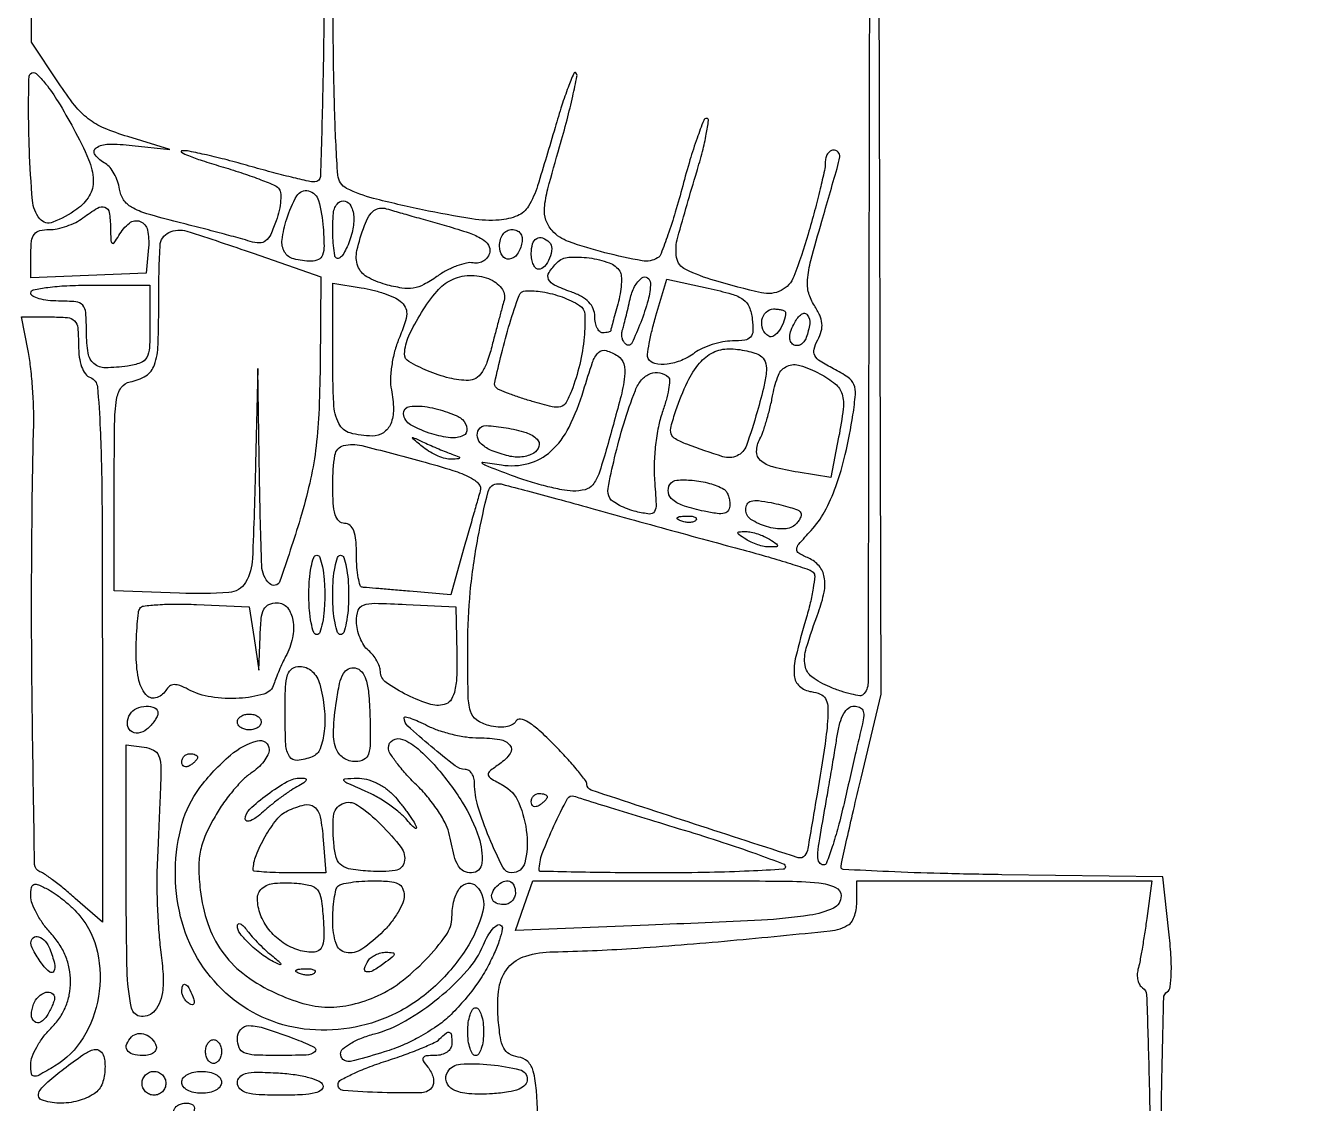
# Model space of a CAD drawing. Extents: x 24 to 1546, y 0 to 2379.
# Drawn here: x 563.3 to 724.8, y 744 to 879.7 of the extents above; entities that cross this region are included whole.
import ezdxf

# ---------------------------------------------------------------- set-up
doc = ezdxf.new("R2010")
doc.units = 0
doc.header["$MEASUREMENT"] = 0
doc.layers.get('0').update_dxf_attribs({"linetype": 'CONTINUOUS'})

msp = doc.modelspace()

# ---------------------------------------------------------------- linework, layer by layer
for points in [[(669.79548, 1002.302636, -0.00002), (669.596685, 899.530331, -0.000025), (669.388942, 796.915146, -0.198373), (668.778107, 795.444774, -0.233223), (668.366486, 795.305096, -0.023287), (667.312894, 795.49429, -0.025453), (666.013443, 795.861122, -0.017438), (664.579251, 796.40244, -0.060203), (662.325432, 797.681067, -0.198401), (661.460345, 799.115197, -0.112592), (661.619695, 801.288915, -0.013955), (663.146426, 805.8151, 0.038291), (663.861294, 808.332477, 0.094716), (663.882837, 810.242881, 0.131459), (663.226204, 811.641245, 0.113146), (661.925017, 812.620255, -0.026546), (660.661115, 813.266698, -0.28968), (660.408574, 813.750585, -0.159612), (660.676137, 814.384378, -0.007848), (662.213923, 816.096817, 0.063001), (663.910412, 818.465269, 0.037145), (665.336397, 821.645794, 0.030409), (666.525233, 825.682279, 0.01726), (667.49302, 830.684582, 0.018143), (667.801467, 833.236028, 0.12113), (667.60289, 834.489943, 0.145037), (666.859059, 835.398173, 0.029826), (665.060053, 836.468946, -0.020597), (663.378667, 837.428158, -0.127346), (662.700536, 838.144732, -0.192497), (662.600664, 838.944891, -0.058875), (663.054279, 840.101422, 0.053835), (663.500047, 841.205187, 0.092978), (663.589585, 842.188146, 0.084077), (663.316845, 843.203821, 0.037502), (662.644627, 844.419616, -0.078228), (661.926335, 846.011361, -0.088963), (661.775613, 847.675844, -0.042982), (662.201427, 850.111661, -0.005988), (663.573555, 855.051199, 0.000742), (665.494859, 861.696552, 0.030482), (665.820495, 863.159515, 0.244106), (665.625614, 863.746061, 0.195217), (665, 864, 0.156117), (664.618605, 863.877941, 0.097523), (664.29375, 863.53402, 0.079699), (664.074479, 863.020278, 0.061161), (664, 862.413684, -0.053416), (663.894286, 861.426974, -0.005367), (663.367222, 859.115579, -0.006688), (662.670785, 856.368702, -0.005273), (661.845864, 853.413684, -0.020732), (660.060942, 848.102923, -0.188214), (658.446691, 846.327078, -0.172287), (655.980323, 846.03036, -0.016796), (650.078191, 847.56942, -0.038076), (646.441622, 848.958154, -0.246406), (645.296912, 850.474293, -0.109289), (645.435782, 853.034122, -0.005321), (647.821026, 861.25, 0.009925), (648.546849, 863.83885, 0.017246), (649.031704, 866.017188, 0.012006), (649.310159, 867.737075, 0.454782), (649.08088, 868, 0.310036), (648.700732, 867.739213, 0.006623), (647.871931, 865.503448, 0.012857), (646.974536, 862.759116, 0.008014), (646.057753, 859.501101, -0.007893), (645.130671, 856.203428, -0.011514), (644.20165, 853.331606, -0.007146), (643.341764, 850.977315, -0.16465), (642.8919, 850.433191, -0.184944), (640.947297, 850.063599, -0.018825), (636.277604, 851.086184, -0.021447), (631.702296, 852.48203, -0.124699), (629.619634, 853.867806, -0.102813), (628.838595, 855.198818, -0.104104), (628.657251, 856.72469, -0.043305), (629.084382, 859.130301, -0.004973), (630.564001, 864.430588, 0.006272), (631.50506, 867.835761, 0.009871), (632.21832, 870.784257, 0.004345), (632.747885, 873.282092, 0.251517), (632.617111, 873.716222, 0.53289), (632.347092, 873.66322, 0.008074), (631.641683, 871.905271, 0.01338), (630.844425, 869.642055, 0.007526), (629.992027, 866.85576, -0.00455), (627.791796, 859.507654, -0.060642), (626.640221, 856.93702, -0.160127), (625.251121, 855.740788, -0.079498), (622.965171, 855.194169, -0.059307), (619.531015, 855.33995, -0.010998), (613.303416, 856.491818, -0.011287), (607.124135, 857.922134, -0.054389), (603.75, 859.187192, -0.263944), (602.647785, 860.843029, -0.010236), (602.261556, 868.452366, -0.006977), (602.040932, 881.995203, -0.000584), (602, 917.035184)], [(600.948883, 887.612599, -0.004634), (600.744492, 871.596821, -0.002029), (600.459946, 860.691948, -0.405411), (599.746818, 860, -0.055295), (598.939354, 860.089571, -0.004242), (596.807377, 860.5875, -0.00578), (594.270014, 861.233999, -0.004374), (591.5, 862, 0.006157), (588.711917, 862.760308, 0.00782), (586.119185, 863.390048, 0.006313), (583.938258, 863.854914, 0.062126), (583.003182, 863.923568, 0.744572), (582.958189, 863.739675, 0.037452), (583.827157, 863.31363, 0.016621), (585.554007, 862.687695, 0.006946), (587.919054, 861.954514, -0.007889), (590.439172, 861.168046, -0.010517), (592.700456, 860.369904, -0.007996), (594.553795, 859.637525, -0.098586), (595.182179, 859.217821, -0.175619), (595.434151, 858.679397, -0.040478), (595.443418, 857.66104, -0.03704), (595.260721, 856.417364, -0.028889), (594.886212, 855.103432, -0.024024), (594.197617, 853.396615, -0.117237), (593.559314, 852.582464, -0.175569), (592.765848, 852.315215, -0.071069), (591.623087, 852.50505, 0.009881), (590.39246, 852.86794, 0.001744), (588.067407, 853.49519, 0.001888), (585.33565, 854.210916, 0.001698), (582.5, 854.93217, -0.009609), (578.606359, 855.988386, -0.05789), (576.678971, 856.802727, -0.118955), (575.661242, 857.755046, -0.110167), (575.153795, 859.093677, 0.046906), (574.917511, 860.073484, 0.042343), (574.496922, 861.028052, 0.044865), (573.967013, 861.820648, 0.093771), (573.403795, 862.29969, -0.092012), (572.08727, 863.411563, -0.438848), (572.210189, 864.276814, -0.150845), (573.75443, 864.759861, -0.028242), (576.75, 864.601729), (581.5, 864.080912), (576.198246, 865.698959, -0.025952), (573.221154, 866.779294, -0.065082), (571.231688, 867.944901, -0.060836), (569.532248, 869.631084, -0.020454), (567.479295, 872.465231), (564.062098, 877.613456), (563.923186, 924.056728, -0.000227)], [(706.263884, 735.374727, -0.004407), (706.395728, 747.468827, -0.00114), (706.611086, 757.258259, -0.253464), (707.056568, 758.034961, 0.227783), (707.43656, 758.628717, 0.02342), (707.564019, 760.335377, 0.023083), (707.521461, 762.642558, 0.011345), (707.265401, 765.568535), (706.5, 772.5), (686.25, 772.770705, -0.003049), (678.485229, 772.921872, -0.005079), (671.948437, 773.155483, -0.001036), (666.258634, 773.42854, -0.399636), (666, 773.700447, -0.054467), (666.053759, 774.192481, -0.000685), (666.738996, 777.270904, -0.002004), (667.551568, 780.830973, -0.001311), (668.51573, 784.929741), (671.031461, 795.5), (670.76573, 900.368298)], [(681.5874, 575.920734, -0.198023), (682.11066, 576.138525, -0.000014), (730.176508, 576.301627, -0.000501), (783.279498, 576.427095, -0.000302), (846.254519, 576.474781), (1010.392808, 576.5)], [(628, 739.5, 0.004325), (627.642777, 745.58811, 0.04622), (627.249414, 748.031328, 0.140603), (626.547554, 749.225426, 0.155864), (625.346164, 749.806949, -0.096353), (624.231049, 750.193486, -0.144832), (623.528578, 750.936519, -0.081426), (623.102615, 752.279276, -0.016334), (622.821071, 754.781856, -0.057288), (622.953151, 758.544912, -0.137649), (624.088465, 761.06608, -0.146842), (626.310662, 762.529959, -0.068593), (629.75, 763.063607, 0.012565), (639.617086, 763.479156, 0.006252), (652.091795, 764.475788, 0.0024), (664.618491, 765.695049, 0.113419), (667.016772, 766.510366, 0.132089), (667.394915, 766.912577, 0.045012), (667.711177, 767.65657, 0.041012), (667.927416, 768.580098, 0.037023), (668, 769.559017), (668, 772), (686.561273, 772), (705.122546, 772), (704.477214, 767.25, -0.004273), (704.196642, 765.309303, -0.004493), (703.887317, 763.405971, -0.004308), (703.591605, 761.768937, -0.020055), (703.375264, 760.834157, 0.063601), (703.278393, 760.149255, 0.065399), (703.358476, 759.468723, 0.072241), (703.595499, 758.895336, 0.120835), (703.959323, 758.52514, -0.250981), (704.46264, 757.657019, -0.001642), (704.738871, 748.55237, -0.004971), (704.94007, 736.790853, -0.001791)]]:
    msp.add_lwpolyline(points, format="xyb")
for points in [[(569.382157, 866.714517, -0.024039), (571.273469, 862.82404, -0.091637), (571.864318, 860.202324, -0.147632), (571.353369, 858.236163, -0.103464), (569.777494, 856.556704, -0.056819), (566.764093, 854.920259, -0.332942), (565.127912, 855.353448, -0.146874), (564.210398, 857.667259, -0.012638), (563.820969, 864.087812, -0.004682), (563.729779, 867.602545, -0.007281), (563.723675, 870.634154, -0.002834), (563.770746, 873.21809, -0.194038), (563.940476, 873.611622, -0.39384), (564.656326, 873.633045, -0.045622), (565.865509, 872.358697, -0.030805), (567.42975, 870.103335, -0.01106)], [(600.807498, 854.241373, -0.014166), (600.908662, 851.945892, -0.089433), (600.719822, 850.795335, -0.195352), (600.209519, 850.221557, -0.117159), (599.307498, 850.015313, -0.060438), (597.089928, 850.303429, -0.200892), (595.940557, 851.170738, -0.167813), (595.633259, 852.723919, -0.040167), (596.209074, 855.329565, -0.057975), (597.488742, 858.24505, -0.329654), (598.953392, 858.872081, -0.274499), (600.224872, 857.643674, -0.048652)], [(604.444576, 853.635196, -0.024292), (604.124198, 852.578877, -0.027237), (603.71291, 851.599307, -0.028026), (603.27566, 850.813947, -0.113781), (602.889221, 850.431535, -0.536358), (602.25256, 850.724325, -0.031356), (602.016659, 853.268949, -0.028184), (602.091276, 856.07315, -0.177438), (602.683333, 857.35, -0.26514), (603.552996, 857.587922, -0.22277), (604.300355, 856.97149, -0.106848), (604.654264, 855.458873, -0.065808)], [(574.030409, 854.25, 0.007178), (574.070352, 852.67854, 0.19488), (574.238226, 852.307321, 0.461747), (574.50046, 852.334692, 0.018559), (575.080099, 853.25, -0.089673), (576.419335, 854.819883, -0.273451), (577.750605, 855.023536, -0.246794), (578.676877, 853.93454, -0.079424), (578.813358, 851.75), (578.5, 848.5), (571.25, 848.20619), (564, 847.912381), (564, 850.95619, -0.029216), (564.093915, 852.562056, -0.13382), (564.439637, 853.420422, -0.174174), (565.116636, 853.861035, -0.058083), (566.30887, 854, 0.051731), (567.334296, 854.106378, 0.031481), (568.509717, 854.431283, 0.031318), (569.647127, 854.905801, 0.047462), (570.55887, 855.468197, -0.024956), (572.389628, 856.714404, -0.224996), (573.328025, 856.813429, -0.276887), (573.873856, 856.156207, -0.035458)], [(616.306496, 854.469232, -0.012905), (619.165422, 853.57948, -0.054229), (620.79341, 852.82124, -0.110857), (621.599311, 852.0475, -0.199652), (621.770244, 851.162618, -0.09822), (621.506819, 850.538014, -0.099408), (621.02581, 850.064347, -0.097484), (620.390696, 849.806846, -0.090616), (619.687989, 849.799752, 0.09837), (618.825603, 849.777787, 0.034299), (617.629983, 849.420811, 0.032491), (616.333624, 848.836169, 0.032547), (615.124722, 848.08881, -0.032956), (613.47885, 847.073164, -0.083528), (612.149252, 846.632059, -0.078848), (610.70255, 846.637425, -0.027087), (608.650481, 847.086062, -0.062085), (606.289161, 848.066126, -0.179443), (605.168822, 849.400929, -0.142777), (605.0518, 851.364573, -0.034816), (606.000776, 854.502042, -0.039886), (606.556136, 855.672419, -0.098031), (607.179754, 856.386005, -0.131759), (607.903354, 856.687794, -0.104653), (608.750776, 856.623756, 0.001321), (609.764687, 856.330743, 0.000227), (611.691824, 855.780272, 0.000247), (613.955191, 855.136079, 0.00022)], [(592, 851.008311), (600.5, 848.043378), (600.409339, 836.771689, -0.009533), (600.246582, 830.769178, -0.020838), (599.843021, 826.186903, -0.023915), (599.104611, 822.066685, -0.017513), (597.909339, 817.576743, -0.010572), (595.334521, 809.710777, -0.551291), (594.0399, 809.413596, -0.190576), (593.066427, 811.64035, -0.004989), (592.784967, 822.666667), (592.569935, 836.5), (592.289636, 824.5, -0.00449), (591.903688, 812.568054, -0.123063), (591.023597, 809.577484, -0.249763), (588.922617, 808.288835, -0.023987), (582.720916, 808.210028), (574.5, 808.5), (574.5, 821.484627, -0.002896), (574.546451, 829.504416, -0.034302), (574.795485, 832.604418, -0.11384), (575.390631, 834.114406, -0.199946), (576.5, 834.831691, 0.095596), (578.483413, 835.600723, 0.171912), (579.554076, 836.952685, 0.074733), (580.020488, 839.514123, 0.00866), (580.100126, 845.366084, -0.014499), (580.267588, 851.987551, -0.275081), (581.376725, 853.639909, -0.189898), (583.645902, 853.793129, -0.006928)], [(625.823324, 852.332866, -0.100818), (625.230213, 850.900237, -0.210781), (624.229205, 850.270086, -0.297834), (623.357221, 850.672718, -0.14074), (623, 851.916667, -0.066422), (623.111401, 852.751548, -0.09567), (623.438799, 853.41896, -0.111791), (623.945354, 853.84677, -0.12024), (624.573324, 854, -0.099154), (625.179808, 853.878535, -0.133817), (625.619304, 853.53647, -0.126354), (625.840365, 853.00171, -0.083236)], [(629.264432, 852.402234, -0.214275), (629.569868, 851.598661, -0.081237), (629.300655, 850.400699, -0.081579), (628.665438, 849.3552, -0.218907), (627.893011, 849, -0.208972), (627.551578, 849.149216, -0.081888), (627.262322, 849.5875, -0.06238), (627.065528, 850.234328, -0.042713), (627, 851, -0.069473), (627.16822, 852.20484, -0.186855), (627.680805, 852.883473, -0.235241), (628.420792, 852.952019, -0.104297)], [(638.141786, 848.740445, -0.12714), (638.332904, 848.151746, -0.030416), (638.333085, 847.114932, -0.029319), (638.18595, 845.887049, -0.02536), (637.891786, 844.622679, 0.002038), (637.55005, 843.41252, 0.003041), (637.261962, 842.351235, 0.001304), (637.023688, 841.44229, 0.063527), (637, 841.256602, -0.292445), (636.936513, 841.157339, -0.045424), (636.70625, 841.075377, -0.038589), (636.383225, 841.018582, -0.02423), (636, 841, -0.195118), (635.618027, 841.154959, -0.086855), (635.29375, 841.602781, -0.066732), (635.073618, 842.26663, -0.046765), (635, 843.05202, 0.098782), (634.807266, 844.018055, 0.094154), (634.257095, 844.854865, 0.07596), (633.324875, 845.563263, 0.04071), (632, 846.149845, -0.024494), (629.941589, 846.982536, -0.17393), (629.186461, 847.726274, -0.25976), (629.238432, 848.595707, -0.054405), (630.22913, 849.82913, -0.180338), (631.719405, 850.51, -0.052159), (634.29034, 850.426398, -0.052208), (636.807696, 849.807556, -0.166152)], [(623.573885, 845.08294, 0.004001), (623.330145, 844.208375, 0.000901), (622.930095, 842.716551, 0.000934), (622.474732, 840.993201, 0.000905), (622.020976, 839.25, -0.022743), (621.412858, 837.272328, -0.064249), (620.756927, 835.987773, -0.101407), (620.003386, 835.259659, -0.142481), (619.110679, 835, -0.061616), (616.68855, 835.299621, -0.036869), (613.930957, 836.213023, -0.032329), (611.586628, 837.369266, -0.27935), (611.048032, 838.347825, -0.096496), (611.586155, 840.604775, -0.03382), (613.174288, 843.553254, -0.03362), (615.133727, 846.246898, -0.103566), (616.892894, 847.635708, -0.107268), (619.209546, 848.222742, -0.100191), (621.623137, 847.8202, -0.131378), (623.255547, 846.63937, -0.245539)], [(641.994423, 847.25, -0.064832), (641.698657, 845.103353, -0.025944), (640.768477, 842.280168, -0.018393), (639.657954, 839.703509, -0.446768), (638.989602, 839.506426, -0.106619), (638.672889, 839.811091, -0.075785), (638.461896, 840.258028, -0.071491), (638.385366, 840.774715, -0.075477), (638.460151, 841.282025, 0.010937), (638.643021, 841.929771, 0.003062), (638.90045, 842.950032, 0.003087), (639.17748, 844.107822, 0.003244), (639.435529, 845.25, -0.067212), (640.006537, 846.814615, -0.106204), (640.918563, 847.906756, -0.320009), (641.624043, 847.93781, -0.256088)], [(654.816422, 842.731908, -0.032692), (654.892541, 841.209306, -0.181952), (654.597739, 840.461191, -0.177172), (653.877438, 840.081834, -0.030698), (652.316422, 839.968197, 0.043177), (651.095992, 839.848714, 0.030392), (649.757117, 839.514453, 0.030814), (648.505834, 839.033393, 0.054784), (647.55887, 838.468197, -0.064682), (645.916375, 837.531303, -0.066788), (644.106713, 837.057992, -0.080797), (642.566748, 837.117779, -0.225037), (641.722461, 837.75, -0.154731), (641.630282, 838.261434, -0.012235), (641.843372, 839.641705, -0.015695), (642.196407, 841.305951, -0.011356), (642.689556, 843.136655), (644.052223, 847.77331), (649.276111, 846.618563, -0.014148), (652.236497, 845.875736, -0.084603), (653.668287, 845.196521, -0.143288), (654.424528, 844.25058, -0.068723)], [(579, 842.113499, -0.012125), (578.927541, 839.125883, -0.111245), (578.583375, 837.88269, -0.187625), (577.803799, 837.215053, -0.047921), (576.159981, 836.810172, -0.035128), (573.389495, 836.600597, -0.176019), (571.947661, 837.115814, -0.183213), (571.205808, 838.421376, -0.0386), (571, 841.083333, 0.016646), (570.918241, 843.538528, 0.167208), (570.526596, 844.470238, 0.190018), (569.66818, 844.90193, 0.022604), (567.5, 845, -0.027026), (566.158889, 845.072542, -0.042582), (565.028125, 845.29375, -0.052312), (564.232098, 845.614308, -0.277684), (564, 846, -0.354925), (564.332853, 846.409838, -0.018508), (566.125, 846.716667, -0.02162), (568.522473, 846.931377, -0.011522), (571.5, 847), (579, 847)], [(610.513354, 844.988917, -0.09743), (611.118786, 844.246063, -0.132575), (611.311578, 843.407444, -0.074436), (611.090649, 842.234956, -0.015235), (610.335244, 840.259926, 0.03496), (609.797043, 838.66731, 0.027282), (609.431531, 836.87746, 0.027975), (609.275338, 835.164998, 0.05817), (609.383933, 833.830337, -0.045394), (609.647209, 831.371545, -0.1023), (609.298634, 829.538804, -0.15015), (608.375523, 828.420139, -0.146742), (606.974799, 828, -0.068783), (604.186091, 828.385453, -0.214129), (602.764941, 829.574201, -0.102852), (602.13027, 832.087649, -0.01059), (602, 838.237831), (602, 847.261685), (605.58923, 846.679233, -0.021537), (607.061248, 846.374793, -0.020918), (608.516248, 845.942441, -0.021363), (609.76093, 845.454817, -0.069264)], [(633.075154, 844.453552, -0.249868), (633.735493, 843.320083, -0.032974), (633.654642, 840.445392, -0.034531), (633.091275, 837.021415, -0.032815), (632.055886, 833.646992, -0.040602), (631.377287, 832.22216, -0.199838), (630.683663, 831.694124, -0.124233), (629.619239, 831.684546, -0.012227), (627.124685, 832.355246, -0.007953), (625.557108, 832.845335, -0.010581), (624.149775, 833.343288, -0.008084), (622.996548, 833.800442, -0.09827), (622.603042, 834.063625, -0.256507), (622.401561, 834.755916, -0.005394), (623.243173, 838.354211, -0.012635), (624.281929, 842.1695, -0.015216), (625.456259, 845.695224, -0.306407), (626.283411, 846.290995, -0.047812), (628.399803, 846.151109, -0.045568), (630.877195, 845.511594, -0.052517)], [(570, 839.468615, 0.032025), (570.09752, 837.947633, 0.055587), (570.39694, 836.719408, 0.072248), (570.871876, 835.838403, 0.14238), (571.5, 835.361626, -0.285527), (572.373611, 834.20799, -0.012131), (572.734737, 828.875779, -0.009585), (572.952039, 819.894591, -0.001255), (573, 800.789419), (573, 766.792816), (569.596905, 769.780773, 0.008523), (568.216614, 770.951629, 0.010376), (566.883566, 771.998423, 0.009054), (565.73338, 772.831472, 0.068884), (565.138824, 773.134365, -0.315017), (564.474622, 774.051445, -0.000663), (564.195777, 792.464538, -0.00449), (564.104813, 811.270972, -0.004928), (564.360025, 829.5, 0.015124), (564.345814, 831.723902, 0.009946), (564.201187, 834.279688, 0.01001), (563.960887, 836.763678, 0.018966), (563.651766, 838.75), (562.824204, 843), (566.412102, 843, -0.020619), (568.612176, 842.909236, -0.175519), (569.495999, 842.503938, -0.178681), (569.906902, 841.630459, -0.021522)], [(659, 843.581787, -0.086128), (658.803097, 842.447189, -0.066466), (658.226267, 841.329398, -0.081312), (657.507629, 840.59036, -0.306791), (656.895215, 840.564761, -0.160365), (656.164121, 841.434157, -0.139761), (656.040855, 842.621393, -0.154755), (656.557988, 843.611469, -0.198129), (657.5, 844, -0.026361), (658.074781, 843.969675, -0.041645), (658.559375, 843.87715, -0.050709), (658.901459, 843.743194, -0.281131)], [(661.601393, 840.403629, -0.071237), (661.301299, 839.865417, -0.101279), (660.890016, 839.50611, -0.123885), (660.434997, 839.380342, -0.14519), (660.004358, 839.497306, -0.156385), (659.649152, 839.913109, -0.113926), (659.545697, 840.516393, -0.07589), (659.714779, 841.315446, -0.032857), (660.16485, 842.308025, -0.100509), (661.027719, 843.349799, -0.423748), (661.749316, 843.260658, -0.19683), (662.04348, 842.143976, -0.058891)], [(637.885347, 838.092021, -0.18574), (638.633123, 837.085475, -0.098807), (638.750618, 835.515145, -0.034716), (638.204362, 832.700538, -0.003673), (636.429906, 826.25, -0.012667), (635.487245, 823.214734, -0.089352), (634.74288, 821.867239, -0.161496), (633.771466, 821.247811, -0.069081), (632.222065, 821.077504, -0.041804), (630.840366, 821.232938, -0.013516), (628.830857, 821.68782, -0.013372), (626.61397, 822.316629, -0.014627), (624.5, 823.046341, -0.001186), (621.257694, 824.281597, -0.110728), (620.840799, 824.558883, -0.711576), (620.914438, 824.702568, -0.003432), (623.244495, 824.35858, 0.103871), (626.628384, 824.540005, 0.119796), (629.459816, 826.083218, 0.093175), (631.760348, 829.125128, 0.043251), (633.582128, 833.75, -0.009873), (634.707871, 837.282072, -0.113641), (635.47, 838.512404, -0.274042), (636.406538, 838.756471, -0.071255)], [(655.83976, 838.120195, -0.167567), (656.43122, 837.379479, -0.099988), (656.593032, 836.251346, -0.045909), (656.317654, 834.411919, -0.008298), (655.438238, 831.06513, -0.017709), (654.07474, 826.793364, -0.200929), (652.902756, 825.512295, -0.186346), (651.120163, 825.39663, -0.014914), (646.582417, 826.968665, -0.035224), (645.157544, 827.628603, -0.190356), (644.624585, 828.273792, -0.144344), (644.598644, 829.216684, -0.017738), (645.203846, 831.210682, -0.026488), (646.66072, 834.825521, -0.068201), (648.182414, 837.18777, -0.099372), (649.884909, 838.520704, -0.118541), (651.86501, 838.984687, -0.027903), (652.972126, 838.9164, -0.024197), (654.119526, 838.724426, -0.024929), (655.14267, 838.447852, -0.062849)], [(663.315741, 835.850296, -0.048759), (665.263843, 834.568518, -0.151925), (666.127534, 833.278177, -0.104405), (666.276394, 831.427421, -0.016854), (665.691752, 827.838916), (664.694108, 822.793298), (660.597054, 823.447835, -0.022691), (657.424201, 824.103545, -0.117246), (655.847779, 824.929453, -0.227945), (655.357569, 826.06808, -0.10938), (655.775734, 827.642641, 0.035843), (656.191538, 828.610363, 0.012492), (656.653302, 830.055963, 0.012333), (657.084011, 831.678072, 0.01407), (657.413688, 833.25, -0.05193), (658.119876, 835.684193, -0.194831), (659.2069, 836.803051, -0.182177), (660.820178, 836.891203, -0.044704)], [(644.257076, 835.409591, -0.22006), (644.416484, 834.975831, -0.022523), (644.275403, 833.86272, -0.024781), (643.967301, 832.489206, -0.017244), (643.49038, 830.972734, 0.036404), (642.996887, 829.164377, 0.0198), (642.643422, 826.887879, 0.019633), (642.465994, 824.5323, 0.029315), (642.512843, 822.468237, -0.007336), (642.717521, 819.401121, -0.145205), (642.499047, 818.494362, -0.298824), (641.872586, 818.179905, -0.032602), (640.206222, 818.484377, -0.027542), (639.131431, 818.817998, -0.029323), (638.122774, 819.262008, -0.030636), (637.308007, 819.744394, -0.105745), (636.885728, 820.184896, -0.18804), (636.660401, 821.410384, -0.010653), (637.482883, 825.246482, -0.016421), (638.652773, 829.551324, -0.01665), (640.097906, 833.75, -0.086767), (640.884126, 835.067929, -0.120617), (641.998496, 835.863042, -0.144912), (643.201051, 835.973797, -0.14843)], [(618.331618, 830.068382, -0.164014), (618.906116, 828.909604, -0.327349), (618.442809, 828.056622, -0.137552), (616.829214, 827.784416, -0.047916), (614.499018, 828.261683, -0.054197), (611.80422, 829.420361, -0.24812), (610.914947, 830.80769, -0.41171), (611.695554, 831.739141, -0.072515), (614.21875, 831.60625, -0.019324), (615.516555, 831.294098, -0.020787), (616.754639, 830.888954, -0.020858), (617.782289, 830.45504, -0.086252)], [(627.735947, 827.597387, -0.274379), (627.965252, 826.698679, -0.190966), (627.304103, 825.852311, -0.108044), (625.823603, 825.36988, -0.085639), (624.140906, 825.489736, -0.032809), (622.0592, 826.150976, -0.089531), (620.748364, 826.957803, -0.161551), (620.227022, 827.868063, -0.190603), (620.400617, 828.839195, -0.274596), (621.310363, 829.314254, -0.028248), (623.819069, 829.034078, -0.032739), (626.346975, 828.433765, -0.122302)], [(613.145894, 824.838679, -0.008363), (617.142828, 823.671095, -0.041684), (619.307766, 822.795687, -0.093947), (620.370312, 821.979655, -0.25804), (620.572801, 821.088679, 0.000977), (620.303147, 820.149651, 0.000149), (619.770083, 818.277453, 0.000167), (619.142389, 816.067598, 0.000145), (618.485499, 813.749459), (616.857768, 807.998918), (611.678884, 808.451596, 0.000314), (609.640492, 808.628479, 0.000427), (607.800985, 808.785359, 0.000281), (606.255784, 808.914937, 0.004842), (605.75, 808.952137, -0.313379), (605.456851, 809.184912, -0.027286), (605.220312, 810.16094, -0.028181), (605.054195, 811.463388, -0.017629), (605, 813, 0.020272), (604.923415, 814.888175, 0.069535), (604.65625, 816.083333, 0.128937), (604.184843, 816.750359, 0.176579), (603.5, 817, -0.200296), (602.79299, 817.295059, -0.122766), (602.325, 818.083333, -0.058865), (602.069243, 819.539511, -0.014068), (602, 822, -0.039322), (602.283326, 825.597107, -0.299559), (603.372404, 826.791501, -0.123993), (605.655155, 826.797561, -0.005854)], [(617, 825.714075, -0.005492), (617.878245, 825.377415, -0.333106), (617.961443, 825.241918, -0.366178), (617.853601, 825.136012, -0.005928), (616.94113, 825.078947, -0.078825), (616.206157, 825.157686, -0.033785), (615.269971, 825.480021, -0.032368), (614.298894, 825.965806, -0.036738), (613.44113, 826.555166, -0.000858), (612.070904, 827.656811, -0.251175), (612.01629, 827.786079, -0.515711), (612.095583, 827.832124, -0.001244), (613.5, 827.190294, 0.004617), (614.375381, 826.797354, 0.003388), (615.353125, 826.377139, 0.003423), (616.284123, 825.991951, 0.007594)], [(634.5, 818.919789, 0.000769), (639.308859, 817.581964, 0.000557), (644.669877, 816.105837, 0.000563), (649.764876, 814.715222, 0.001228), (653.674049, 813.663292, -0.005023), (656.85271, 812.782013, -0.007307), (659.636141, 811.935869, -0.004024), (661.960359, 811.171374, -0.115401), (662.492081, 810.841252, -0.222777), (662.672632, 810.341989, -0.015837), (662.486284, 808.8354, -0.019916), (662.122038, 806.986937, -0.013572), (661.568032, 804.917134, 0.012148), (660.304113, 800.248316, 0.078887), (660.103709, 797.828671, 0.195454), (660.760063, 796.506746, 0.146632), (662.25, 795.818536, -0.062483), (663.376362, 795.511258, -0.156788), (664.018892, 794.967674, -0.123074), (664.313946, 794.054947, -0.031933), (664.320017, 792.498985, -0.022675), (663.976305, 789.246455, -0.003594), (662.967486, 782.907144, -0.001144), (661.811976, 776.064437, -0.117348), (661.437089, 775.185612, -0.322057), (660.584056, 774.911584, -0.000771), (647.547366, 779.143008, -0.000769), (634.52293, 783.414832, -0.323729), (634, 784.137855, 0.165832), (633.837956, 784.612999, 0.008259), (632.795091, 785.918928, 0.012564), (631.469723, 787.443828, 0.008691), (629.898183, 789.103874, 0.014141), (627.999654, 790.934224, 0.046793), (626.613756, 791.977585, 0.092993), (625.645069, 792.349237, 0.30882), (625.053326, 792.086283, -0.135914), (624.563275, 791.632448, -0.08029), (623.800277, 791.382441, -0.062766), (622.811696, 791.351748, -0.037912), (621.655143, 791.550418, -0.089319), (620.099729, 792.25263, -0.180111), (619.337522, 793.33818, -0.060143), (619.048339, 795.457444, -0.003869), (619, 801.704501, -0.02404), (619.32185, 808.39475, -0.022493), (620.285089, 815.175134, -0.014759), (621.56525, 821.020156, -0.344473), (622.820958, 821.999114, -0.06344), (623.326562, 821.934034, -0.000767), (626.531782, 821.094197, -0.002282), (630.235038, 820.099692, -0.001489)], [(651.25, 821.302725, -0.121643), (651.53775, 821.032849, -0.05171), (651.779688, 820.558935, -0.047015), (651.944458, 819.97435, -0.045224), (652, 819.361528, -0.13097), (651.815066, 818.667622, -0.202246), (651.328215, 818.296921, -0.096362), (650.40363, 818.241811, -0.018771), (648.75, 818.525898, -0.026028), (646.27251, 819.184209, -0.089176), (644.808085, 819.964642, -0.181427), (644.255074, 820.878226, -0.186867), (644.448418, 821.916538, -0.239272), (645.307594, 822.440363, -0.041974), (647.260111, 822.428448, -0.043142), (649.439332, 822.040372, -0.062279)], [(660.860417, 818.472917, -0.195096), (660.975352, 818.201105, -0.086863), (660.912841, 817.810263, -0.066739), (660.688256, 817.362794, -0.046771), (660.327978, 816.927978, -0.194013), (658.861827, 816.304408, -0.074335), (656.62369, 816.595942, -0.077704), (654.657364, 817.504942, -0.250734), (654, 818.733408, -0.131441), (654.183925, 819.420966, -0.196854), (654.668977, 819.796866, -0.09711), (655.581537, 819.867218, -0.020184), (657.177083, 819.614583, -0.011302), (658.430744, 819.334242, -0.014492), (659.569609, 819.017109, -0.012352), (660.498059, 818.703994, -0.109289)], [(647.729167, 817.395833, -0.126455), (647.402231, 817.202593, -0.060344), (646.916927, 817.123424, -0.05415), (646.359369, 817.160852, -0.051402), (645.8125, 817.316886, -0.054073), (645.395823, 817.538436, -0.470617), (645.37858, 817.720685, -0.168741), (645.670344, 817.862007, -0.018894), (646.416667, 817.921053, -0.028489), (647.112848, 817.910055, -0.077125), (647.592839, 817.799335, -0.208169), (647.77538, 817.614691, -0.296942)], [(657, 815, -0.007261), (657.886021, 814.408994, -0.246842), (658, 814.192188, -0.399741), (657.866753, 814.052153, -0.012417), (657, 814.030626, -0.050718), (656.317242, 814.10006, -0.027466), (655.5, 814.315379, -0.027073), (654.684006, 814.628749, -0.038252), (654, 815, -0.007261), (653.113979, 815.591006, -0.246842), (653, 815.807812, -0.399741), (653.133247, 815.947847, -0.012417), (654, 815.969374, -0.050718), (654.682758, 815.89994, -0.027466), (655.5, 815.684621, -0.027073), (656.315994, 815.371251, -0.038252)], [(601, 808, -0.01883), (600.927795, 806.083446, -0.03053), (600.70625, 804.46875, -0.031449), (600.389817, 803.280551, -0.322437), (600, 803, -0.322437), (599.610183, 803.280551, -0.031449), (599.29375, 804.46875, -0.03053), (599.072205, 806.083446, -0.01883), (599, 808, -0.01883), (599.072205, 809.916554, -0.03053), (599.29375, 811.53125, -0.031449), (599.610183, 812.719449, -0.322437), (600, 813, -0.322437), (600.389817, 812.719449, -0.031449), (600.70625, 811.53125, -0.03053), (600.927795, 809.916554, -0.01883)], [(604, 808, -0.01883), (603.927795, 806.083446, -0.03053), (603.70625, 804.46875, -0.031449), (603.389817, 803.280551, -0.322437), (603, 803, -0.322437), (602.610183, 803.280551, -0.031449), (602.29375, 804.46875, -0.03053), (602.072205, 806.083446, -0.01883), (602, 808, -0.01883), (602.072205, 809.916554, -0.03053), (602.29375, 811.53125, -0.031449), (602.610183, 812.719449, -0.322437), (603, 813, -0.322437), (603.389817, 812.719449, -0.031449), (603.70625, 811.53125, -0.03053), (603.927795, 809.916554, -0.01883)], [(592.108095, 802.5), (592.716189, 798.5), (592.858095, 802.75, -0.016418), (593.009398, 805.031837, -0.092205), (593.349317, 806.201012, -0.176437), (593.9749, 806.789311, -0.101702), (595, 807, -0.224425), (596.288849, 806.390818, -0.133382), (596.999185, 804.810927, -0.09356), (596.933685, 802.571847, -0.068743), (596.072998, 800.236431, 0.014122), (595.678574, 799.444565, 0.0088), (595.259204, 798.496014, 0.008828), (594.878384, 797.54539, 0.015807), (594.604383, 796.75, -0.252746), (593.341991, 795.512278, -0.055201), (590.236102, 794.978753, -0.053165), (586.683091, 795.143735, -0.084895), (583.807085, 796.103245, 0.031634), (582.766522, 796.578141, 0.104449), (582.025957, 796.695192, 0.15001), (581.456821, 796.487967, 0.092825), (580.973751, 795.957528, -0.19455), (579.712891, 795.032559, -0.296166), (578.468652, 795.454917, -0.121998), (577.536085, 797.516112, -0.046686), (577.254995, 800.673877, -0.008501), (577.296031, 802.580172, -0.011205), (577.4019, 804.315484, -0.008786), (577.547369, 805.752106, -0.099076), (577.724452, 806.293729, -0.239095), (578.177489, 806.595698, -0.012088), (579.998131, 806.768017, -0.017176), (582.249955, 806.848763, -0.011386), (584.836043, 806.793729), (591.5, 806.5)], [(617.622932, 800.669854, -0.013117), (617.608434, 797.854869, -0.043878), (617.389316, 796.023532, -0.074352), (616.961412, 794.869985, -0.177001), (616.282038, 794.277986, -0.166736), (614.368823, 794.209129, -0.040925), (611.397854, 795.382912, -0.039441), (608.714867, 796.97991, -0.243406), (608, 798.361377, 0.085828), (607.892103, 798.985311, 0.043639), (607.559375, 799.711388, 0.041647), (607.073945, 800.420686, 0.048703), (606.5, 801, -0.078348), (605.925271, 801.653048, -0.044362), (605.440625, 802.591627, -0.042962), (605.11071, 803.650218, -0.054114), (605, 804.670162, -0.077374), (605.216264, 806.059326, -0.237789), (605.863568, 806.719197, -0.087841), (607.275787, 806.936785, -0.00631), (611.25, 806.797717), (617.5, 806.5)], [(600.369714, 796.75, -0.039806), (600.934727, 793.684476, -0.051644), (600.933301, 790.82877, -0.062308), (600.421394, 788.624113, -0.216224), (599.418213, 787.606989, -0.065424), (597.549699, 787.158148, -0.28511), (596.569934, 787.631907, -0.129635), (596.095365, 789.128413, -0.012314), (596, 793, -0.008833), (596.059824, 796.386103, -0.067307), (596.328474, 797.953555, -0.174872), (596.904844, 798.711107, -0.144533), (597.883369, 799, -0.100847), (598.679115, 798.837853, -0.083571), (599.408964, 798.371293, -0.07689), (599.994473, 797.649875, -0.066715)], [(606.684192, 792.737078, -0.008651), (606.733326, 789.415888, -0.074778), (606.510057, 787.956267, -0.19648), (605.936967, 787.260596, -0.124055), (604.902807, 787, -0.148153), (603.335339, 787.474875, -0.169141), (602.394053, 788.719906, -0.091006), (602.097973, 790.971842, -0.024521), (602.458538, 794.572079, -0.016225), (602.875376, 796.846023, -0.074133), (603.349549, 798.099154, -0.154922), (603.9772, 798.688179, -0.160372), (604.82024, 798.796875, -0.165881), (605.646223, 798.325507, -0.106662), (606.190667, 797.354288, -0.054176), (606.517638, 795.655632, -0.012456)], [(580, 793.122445, -0.113581), (579.9039, 792.70486, -0.037707), (579.585527, 792.158689, -0.035275), (579.128976, 791.58674, -0.033484), (578.589028, 791.073886, -0.139938), (577.50158, 790.59522, -0.223994), (576.551537, 790.893409, -0.215554), (576.153362, 791.831675, -0.133358), (576.5, 793, -0.152872), (577.304109, 793.696523, -0.094142), (578.535583, 793.975399, -0.118104), (579.592757, 793.760936, -0.291763)], [(593, 792, -0.148195), (592.884432, 791.618646, -0.098894), (592.559375, 791.29375, -0.082425), (592.073457, 791.074694, -0.064853), (591.5, 791, -0.064853), (590.926543, 791.074694, -0.082425), (590.440625, 791.29375, -0.098894), (590.115568, 791.618646, -0.148195), (590, 792, -0.148195), (590.115568, 792.381354, -0.098894), (590.440625, 792.70625, -0.082425), (590.926543, 792.925306, -0.064853), (591.5, 793, -0.064853), (592.073457, 792.925306, -0.082425), (592.559375, 792.70625, -0.098894), (592.884432, 792.381354, -0.148195)], [(668.680124, 791.75, 0.001494), (668.370574, 790.434857, 0.000244), (667.779606, 787.884375, 0.000269), (667.087202, 784.882117, 0.000237), (666.368183, 781.75, -0.009148), (665.630208, 778.779123, -0.014659), (664.880452, 776.276562, -0.008448), (664.174358, 774.263161, -0.313891), (663.796467, 774, -0.266953), (663.26065, 774.308027, -0.138638), (663.062144, 775.079648, -0.035216), (663.220783, 776.760108, -0.002922), (663.964523, 781.083219, 0.00131), (664.376316, 783.431487, 0.000992), (664.816324, 786.010383, 0.001003), (665.219736, 788.433053, 0.002335), (665.509836, 790.25, -0.027456), (665.858082, 791.89553, -0.064063), (666.337555, 793.057337, -0.096946), (666.938872, 793.753201, -0.167765), (667.653721, 794, -0.10082), (668.331665, 793.861896, -0.187371), (668.727776, 793.475975, -0.128017), (668.846657, 792.797, -0.038228)], [(620.391323, 790, -0.03714), (623.048526, 789.802349, -0.188067), (624.314207, 789.077191, -0.338492), (624.34151, 788.025251, -0.083433), (623.027356, 786.731715, 0.014956), (621.770547, 785.794161, 0.266898), (621.591084, 785.342651, 0.226717), (621.879078, 784.911784, 0.011075), (623.414971, 784.045506, -0.173374), (625.430855, 781.820222, -0.072818), (626.434027, 777.847614, -0.087346), (626.175026, 774.270488, -0.343718), (624.545214, 773, -0.283574), (623.408434, 773.701101, -0.017769), (621.692942, 777.441801, -0.025177), (620.271419, 781.408491, -0.075511), (619.862211, 784.25, 0.065953), (619.778552, 784.921171, 0.082098), (619.522808, 785.494548, 0.097374), (619.139877, 785.883565, 0.144614), (618.687851, 786.029313, -0.159132), (617.403885, 786.483918, -0.011155), (614.391335, 788.91117, -0.009652), (611.451804, 791.488439, -0.210965), (611, 792.511584, -0.479118), (611.159599, 792.639906, -0.026527), (611.866662, 792.444632, -0.025096), (612.818359, 792.072567, -0.013598), (613.95034, 791.52568, 0.038518), (615.332849, 790.940755, 0.022671), (617.059394, 790.448169, 0.022591), (618.839935, 790.110517, 0.035574)], [(594, 788.523053, -0.118759), (593.837708, 787.849407, -0.046277), (593.321191, 787.035187, -0.042465), (592.573311, 786.220508, -0.040824), (591.689162, 785.531987, 0.05498), (590.64146, 784.667477, 0.02089), (589.377, 783.252507, 0.020391), (588.11905, 781.586491, 0.023486), (587.062978, 779.898265, 0.026442), (585.910193, 777.566602, 0.05432), (585.3133, 775.621552, 0.052919), (585.140886, 773.561074, 0.023912), (585.330887, 770.853991, 0.051548), (586.284873, 766.60567, 0.072543), (588.03672, 763.146055, 0.073195), (590.689929, 760.352815, 0.053585), (594.322704, 758.085828, 0.036256), (597.872332, 756.674804, 0.062414), (600.996769, 756.102331, 0.066445), (604.027445, 756.333554, 0.047279), (607.282119, 757.352227, 0.062966), (610.468829, 759.19201, 0.038501), (613.719181, 762.079298, 0.037315), (616.278275, 765.161563, 0.153923), (617.015313, 767.439838, -0.057815), (617.276354, 769.55256, -0.106466), (618.02724, 771.104765, -0.195206), (619.034588, 771.684929, -0.234768), (620.059523, 771.340477, -0.26822), (620.908344, 768.166208, -0.078318), (618.770403, 763.367525, -0.065259), (614.631906, 758.511338, -0.073955), (609.540238, 755.123918, -0.140969), (598.425605, 753.338069, -0.155717), (588.551496, 757.863341, -0.149503), (582.860713, 767.458901, -0.128039), (583.051642, 779.2466, -0.092556), (585.200534, 783.63366, -0.057016), (589.14782, 787.837209, -0.105934), (592.514333, 789.64083, -0.499052)], [(615.021504, 786.322727, -0.041451), (618.299086, 781.8992, -0.05823), (620.383263, 777.454818, -0.098215), (620.792343, 774.234867, -0.39402), (619.468615, 773, -0.112648), (618.480696, 773.225434, -0.153569), (617.818642, 773.846488, -0.066166), (617.294864, 775.156168, -0.008623), (616.604988, 778.088568, 0.070568), (616.149967, 779.31709, 0.025192), (615.176732, 780.918852, 0.024407), (613.917245, 782.592349, 0.026452), (612.532113, 784.088568, -0.016774), (611.186983, 785.486337, -0.021425), (610.049471, 786.865079, -0.019959), (609.211508, 788.071547, -0.140573), (609.010648, 788.75, -0.274765), (609.57943, 789.725723, -0.226382), (610.801741, 789.80095, -0.084843), (612.750411, 788.597958, -0.031988)], [(580.324184, 784, -0.0005), (580.239393, 781.884021, -0.00025), (580.12807, 779.20625, -0.000248), (580.01005, 776.433853, -0.000365), (579.903452, 774, 0.013635), (579.860299, 771.496128, 0.007999), (579.938314, 768.5, 0.007996), (580.112339, 765.504096, 0.013481), (580.366056, 763, -0.015064), (580.638095, 760.227609, -0.042798), (580.603453, 758.287908, -0.061771), (580.268648, 756.836999, -0.080502), (579.603323, 755.649862, -0.249058), (577.909921, 754.911585, -0.330963), (576.685725, 755.977274, -0.048737), (576.116154, 760.786688, -0.00512), (576, 772.128568), (576, 789.139102), (578.25, 788.819551, -0.076502), (579.451853, 788.455942, -0.181426), (580.089367, 787.792349, -0.097629), (580.352349, 786.569122, -0.014045)], [(585, 787.559017, -0.151918), (584.934461, 787.34829, -0.038439), (584.70625, 787.066025, -0.035638), (584.382774, 786.768994, -0.029505), (584, 786.5, -0.082592), (583.6179, 786.343488, -0.161196), (583.29375, 786.3746, -0.182303), (583.078288, 786.586039, -0.108972), (583, 786.940983, -0.093332), (583.076123, 787.345238, -0.09642), (583.29375, 787.688914, -0.099167), (583.618444, 787.918938, -0.105053), (584, 788, -0.042167), (584.382849, 787.967655, -0.061769), (584.70625, 787.870461, -0.081139), (584.92554, 787.727648, -0.210953)], [(597.5, 783.833022, 0.022416), (596.573927, 783.265205, 0.010513), (595.426562, 782.453209, 0.010393), (594.257557, 781.550257, 0.014366), (593.25, 780.689117, -0.025229), (592.385242, 779.981937, -0.059249), (591.660938, 779.570414, -0.136809), (591.199209, 779.511742, -0.372201), (591, 779.742279, -0.206822), (591.547061, 781.008246, -0.029133), (593.777838, 782.874884, -0.031972), (596.262438, 784.483568, -0.128149), (598, 784.937911, -0.059153), (598.553653, 784.872657, -0.470862), (598.652363, 784.670983, -0.146307), (598.374444, 784.351226, -0.014882)], [(609.67692, 782.75, -0.013125), (610.506347, 781.778557, -0.011447), (611.323529, 780.720313, -0.011586), (612.01842, 779.729243, -0.033118), (612.438011, 779, -0.093536), (612.534337, 778.651104, -0.61423), (612.417935, 778.579415, -0.068589), (612.009672, 778.914034, -0.011467), (611.336777, 779.674603, 0.045166), (610.384547, 780.615001, 0.02167), (609.011428, 781.649227, 0.021283), (607.474593, 782.611995, 0.02843), (606, 783.343029, -0.003074), (603.768079, 784.311892, -0.157407), (603.418642, 784.62332, -0.5557), (603.531389, 784.837882, -0.010225), (605.075686, 784.918426, -0.070677), (606.237112, 784.790787, -0.047491), (607.495167, 784.337979, -0.045995), (608.692968, 783.632418, -0.053449)], [(600.807498, 777.172279), (601.114996, 773), (596.557498, 773, -0.007217), (594.810018, 773.025225, -0.011987), (593.338765, 773.103041, -0.005645), (592.127395, 773.210045, -0.385392), (592, 773.350777, -0.09503), (592.354768, 775.200529, -0.036232), (593.504459, 777.572006, -0.035756), (594.960624, 779.721973, -0.114333), (596.302761, 780.799145, -0.050876), (598.4349, 781.570121, -0.234977), (599.67903, 781.296769, -0.178131), (600.429881, 780.045227, -0.028569)], [(608.076923, 779.076923, -0.033116), (610.613238, 776.180388, -0.222247), (611.011648, 774.361177, -0.311071), (609.865503, 773.302296, -0.053778), (606.75, 773.192502, -0.017627), (604.285309, 773.458427, -0.115283), (603.133872, 773.908052, -0.16708), (602.515397, 774.74245, -0.048224), (602.175426, 776.334473, -0.046838), (602.098122, 780.122405, -0.272075), (603.188726, 781.70127, -0.265793), (605.124782, 781.53717, -0.045348)], [(629, 782.559017, -0.151918), (628.934461, 782.34829, -0.038439), (628.70625, 782.066025, -0.035638), (628.382774, 781.768994, -0.029505), (628, 781.5, -0.082592), (627.6179, 781.343488, -0.161196), (627.29375, 781.3746, -0.182303), (627.078288, 781.586039, -0.108972), (627, 781.940983, -0.093332), (627.076123, 782.345238, -0.09642), (627.29375, 782.688914, -0.099167), (627.618444, 782.918938, -0.105053), (628, 783, -0.042167), (628.382849, 782.967655, -0.061769), (628.70625, 782.870461, -0.081139), (628.92554, 782.727648, -0.210953)], [(646.244251, 778.373957, -0.005033), (651.130559, 776.834733, -0.00817), (655.246567, 775.417662, -0.002776), (658.726131, 774.133848, -0.310464), (658.994251, 773.75, -0.399694), (658.709662, 773.446237, -0.002281), (654.445186, 773.220312, -0.007557), (649.442966, 773.053907, -0.004535), (643.5, 773, -0.001946), (637.556535, 773.02313, -0.003245), (632.553125, 773.094547, -0.000424), (628.128762, 773.190174, -0.407651), (628, 773.321861, -0.09059), (628.385589, 775.432609, -0.018753), (629.857854, 778.925797, -0.011556), (631.558638, 782.363036, -0.377338), (632.359913, 782.670652, 0.013386), (633.192336, 782.387099, 0.000355), (636.908723, 781.234118, 0.000744), (641.278361, 779.889, 0.000509)], [(611, 770.136364, -0.099038), (610.820588, 769.239472, -0.033786), (610.225568, 768.045739, -0.032034), (609.372549, 766.782697, -0.031848), (608.363636, 765.636364, -0.045314), (605.668866, 763.390295, -0.200158), (603.689808, 762.970188, -0.276501), (602.422136, 764.094292, -0.076607), (602, 766.833333, -0.016072), (602.048764, 768.349997, -0.020702), (602.195833, 769.736458, -0.018996), (602.406522, 770.861888, -0.14152), (602.666667, 771.333333, -0.14152), (603.138112, 771.593478, -0.018996), (604.263542, 771.804167, -0.020702), (605.650003, 771.951236, -0.016072), (607.166667, 772, -0.019431), (609.151558, 771.922832, -0.093976), (610.235772, 771.628458, -0.172585), (610.796582, 771.057549, -0.109097)], [(625, 770.5, -0.099038), (624.885486, 769.927543, -0.097945), (624.559375, 769.440625, -0.097945), (624.072457, 769.114514, -0.099038), (623.5, 769, -0.103678), (622.569797, 769.19498, -0.206496), (622.066255, 769.735179, -0.193059), (622.095775, 770.503522, -0.091649), (622.666667, 771.333333, -0.091649), (623.496478, 771.904225, -0.193059), (624.264821, 771.933745, -0.206496), (624.80502, 771.430203, -0.103678)], [(666, 770.087898, -0.291556), (665.02629, 768.559992, -0.071545), (662.036845, 767.657534, -0.025137), (655.989262, 767.050312, -0.002632), (641.759862, 766.416045), (625.019723, 765.758132), (626.107687, 768.879066), (627.19565, 772), (646.597825, 772, -0.001692), (658.770625, 771.958815, -0.022871), (663.21324, 771.725362, -0.080335), (665.294004, 771.175043, -0.296212)], [(570.160161, 767.603179, -0.121222), (572.387493, 763.001051, -0.094157), (572.50872, 757.420617, -0.094629), (570.578127, 752.208513, -0.124081), (566.983842, 748.649526, -0.00662), (565.030901, 747.530505, -0.148622), (564.401814, 747.395104, -0.353253), (564.077322, 747.704895, -0.032369), (564, 748.898009, -0.091005), (564.173773, 749.844843, -0.035774), (564.734375, 751.052711, -0.033929), (565.543311, 752.304032, -0.035935), (566.5, 753.409091, 0.043672), (567.601822, 754.722252, 0.052546), (568.382291, 756.131326, 0.053288), (568.844215, 757.655026, 0.047004), (569, 759.308523, 0.048381), (568.840438, 760.953695, 0.048979), (568.367764, 762.530451, 0.047758), (567.583706, 764.019814, 0.041872), (566.5, 765.405499, -0.032781), (565.543265, 766.58409, -0.031465), (564.734375, 767.893341, -0.033045), (564.171813, 769.138167, -0.089836), (564, 770.086706, -0.035774), (564.076471, 771.15416, -0.276645), (564.379381, 771.526586, -0.193899), (564.943139, 771.506925, -0.018375), (566.208596, 770.888363, -0.032336), (567.18055, 770.284336, -0.018221), (568.280414, 769.435763, -0.018127), (569.332274, 768.494767, -0.028184)], [(600.807498, 767.22925, -0.015243), (600.899399, 765.04744, -0.078467), (600.725127, 763.854001, -0.170749), (600.265287, 763.236195, -0.149271), (599.491756, 763, -0.084394), (597.475086, 763.342831, -0.071719), (595.557226, 764.341215, -0.070413), (593.968931, 765.862204, -0.075927), (592.913378, 767.727833, -0.08474), (592.52045, 769.725181, -0.224366), (593.094573, 771.023845, -0.158896), (594.677621, 771.68935, -0.040401), (597.5, 771.695126, -0.041027), (599.227928, 771.414995, -0.174386), (600.085219, 770.843434, -0.124838), (600.539153, 769.736216, -0.017029)], [(594.5, 762.4475, -0.01076), (595.201644, 761.862507, -0.083306), (595.471875, 761.533795, -0.655038), (595.400043, 761.436908, -0.056036), (595, 761.577947, -0.041861), (593.251555, 762.613175, -0.03587), (591.601084, 763.97526, -0.035193), (590.34401, 765.355393, -0.168676), (590, 766.346117, -0.249695), (590.120456, 766.572284, -0.271649), (590.367188, 766.587485, -0.087284), (590.768173, 766.287002, -0.027728), (591.25, 765.712787, 0.023342), (591.871327, 764.959003, 0.011752), (592.720312, 764.064952, 0.011644), (593.642927, 763.18019, 0.016928)], [(621.387311, 760.970287, -0.030865), (620.10438, 758.924623, -0.022526), (618.444427, 756.815982, -0.0229), (616.682492, 754.953762, -0.045698), (615.101522, 753.685882, -0.016348), (612.798689, 752.26794, -0.030716), (610.839368, 751.302545, -0.024319), (608.494977, 750.452706, -0.006792), (604.75, 749.353265, -0.063043), (604.039923, 749.248815, -0.121183), (603.481981, 749.374203, -0.153965), (603.129801, 749.714186, -0.125017), (603, 750.225207, -0.217567), (603.275067, 750.827429, -0.045536), (604.240973, 751.521197, -0.039769), (605.612878, 752.187917, -0.027664), (607.25, 752.726013, 0.06656), (611.179544, 754.36507, 0.03931), (615.362721, 757.268096, 0.039586), (618.942906, 760.700877, 0.083841), (620.9781, 763.947129, -0.030566), (621.524288, 765.066904, -0.051128), (622.130063, 765.920674, -0.07098), (622.700838, 766.411087, -0.288005), (623.138722, 766.414265, -0.313504), (623.348711, 765.930625, -0.028328), (622.998222, 764.583966, -0.028804), (622.340586, 762.882625, -0.018)], [(566.393011, 763.418213, -0.027033), (566.988534, 761.574058, -0.175734), (566.902644, 760.618195, -0.485361), (566.386837, 760.497678, -0.062338), (565.468197, 761.44113, -0.018293), (564.906151, 762.24362, -0.021005), (564.431283, 763.049658, -0.020657), (564.089283, 763.759313, -0.102298), (564, 764.19113, -0.224804), (564.302285, 764.829483, -0.254995), (564.961387, 764.954149, -0.135105), (565.795472, 764.406496, -0.088936)], [(608.442702, 761.581761, -0.026498), (607.062386, 760.680598, -0.177033), (606.267855, 760.540143, -0.447219), (606.017238, 760.945034, -0.066787), (606.458881, 761.933469, -0.092697), (606.830638, 762.341887, -0.05301), (607.403841, 762.686706, -0.050463), (608.076947, 762.920885, -0.058559), (608.750147, 763, -0.031223), (609.565451, 762.949037, -0.440416), (609.716568, 762.735667, -0.173737), (609.497289, 762.383973, -0.009468)], [(599.729167, 760.395833, -0.126455), (599.402231, 760.202593, -0.060344), (598.916927, 760.123424, -0.05415), (598.359369, 760.160852, -0.051402), (597.8125, 760.316886, -0.054073), (597.395823, 760.538436, -0.470617), (597.37858, 760.720685, -0.168741), (597.670344, 760.862007, -0.018894), (598.416667, 760.921053, -0.028489), (599.112848, 760.910055, -0.077125), (599.592839, 760.799335, -0.208169), (599.77538, 760.614691, -0.296942)], [(584.381557, 757.448062, -0.036408), (584.556862, 756.868281, -0.155351), (584.525685, 756.512472, -0.32948), (584.325929, 756.393111, -0.1144), (583.988546, 756.507079, -0.061454), (583.610411, 756.810572, -0.051183), (583.290385, 757.21498, -0.053277), (583.072509, 757.65395, -0.088797), (583, 758.059017, -0.079093), (583.117673, 758.798253, -0.444011), (583.441482, 758.942608, -0.168622), (583.894727, 758.51997, -0.029964)], [(566.984687, 757.25, -0.075031), (566.91852, 756.86499, -0.020637), (566.700593, 756.288195, -0.020367), (566.396278, 755.647189, -0.01999), (566.03906, 755.02896, -0.113519), (565.215559, 754.212984, -0.324499), (564.456338, 754.268368, -0.229589), (564.075606, 755.12308, -0.083724), (564.345077, 756.456872, -0.107188), (564.966663, 757.405681, -0.121943), (565.899784, 757.958166, -0.214151), (566.652198, 757.859767, -0.265819)], [(621, 753, -0.031626), (620.927234, 751.850749, -0.048861), (620.70625, 750.88125, -0.06271), (620.384262, 750.209557, -0.254951), (620, 750, -0.254951), (619.615738, 750.209557, -0.06271), (619.29375, 750.88125, -0.048861), (619.072766, 751.850749, -0.031626), (619, 753, -0.031626), (619.072766, 754.149251, -0.048861), (619.29375, 755.11875, -0.06271), (619.615738, 755.790443, -0.254951), (620, 756, -0.254951), (620.384262, 755.790443, -0.06271), (620.70625, 755.11875, -0.048861), (620.927234, 754.149251, -0.031626)], [(579.770833, 751.1875, -0.179733), (579.755382, 750.732137, -0.142962), (579.446404, 750.345, -0.098609), (578.860897, 750.085896, -0.055066), (578.083333, 750, -0.065198), (576.805115, 750.167385, -0.196257), (576.117382, 750.688046, -0.241718), (576.070848, 751.45172, -0.093249), (576.6875, 752.354167, -0.155894), (577.468249, 752.756771, -0.132907), (578.393926, 752.666264, -0.11722), (579.235871, 752.09629, -0.105531)], [(597.455897, 752.016768, -0.024444), (599.673245, 751.047235, -0.544027), (599.739299, 750.466353, -0.164606), (598.675015, 750.064241, -0.00874), (595, 750, -0.011213), (592.132868, 750.064304, -0.088784), (590.842864, 750.35542, -0.198436), (590.220998, 750.984091, -0.09735), (590, 752.108408, -0.175603), (590.426342, 753.284913, -0.225659), (591.458588, 753.760314, -0.076634), (593.498475, 753.420102, -0.011274)], [(617, 751.5, -0.132926), (616.840705, 750.911399, -0.107148), (616.396259, 750.426683, -0.089651), (615.713548, 750.108268, -0.064485), (614.877555, 750, 0.022218), (613.769003, 749.950716, 0.234532), (613.393703, 749.720828, 0.289841), (613.395197, 749.322875, 0.031197), (613.963645, 748.543805, -0.054412), (614.380357, 747.913294, -0.059071), (614.637459, 747.224585, -0.066738), (614.705649, 746.583734, -0.13234), (614.560389, 746.097712, -0.252555), (613.20445, 745.316921, -0.014532), (608.236895, 745.323711, -0.013739), (603.327525, 745.608301, -0.444468), (602.682057, 746.459262, -0.224228), (603.018971, 746.922596, -0.015013), (604.519656, 747.686581, -0.019303), (606.439693, 748.503497, -0.0131), (608.682057, 749.290321, 0.008793), (610.979451, 750.074301, 0.011166), (613.070042, 750.882216, 0.009293), (614.78264, 751.625934, 0.085333), (615.45, 752.081059, -0.020047), (616.310139, 752.84879, -0.267968), (616.712206, 752.915728, -0.288317), (616.950735, 752.60243, -0.022333)], [(588, 750.5, -0.064853), (587.925306, 749.926543, -0.082425), (587.70625, 749.440625, -0.098894), (587.381354, 749.115568, -0.148195), (587, 749, -0.148195), (586.618646, 749.115568, -0.098894), (586.29375, 749.440625, -0.082425), (586.074694, 749.926543, -0.064853), (586, 750.5, -0.064853), (586.074694, 751.073457, -0.082425), (586.29375, 751.559375, -0.098894), (586.618646, 751.884432, -0.148195), (587, 752, -0.148195), (587.381354, 751.884432, -0.098894), (587.70625, 751.559375, -0.082425), (587.925306, 751.073457, -0.064853)], [(573.005091, 746.5, -0.16423), (571.958807, 745.183365, -0.077513), (569.951955, 744.289457, -0.070859), (567.55, 743.992891, -0.087163), (565.336433, 744.424393, -0.2841), (564.964728, 744.91256, -0.183448), (565.15712, 745.619544, -0.059646), (566.153426, 746.693931, -0.012216), (568.170906, 748.323745, -0.009684), (570.537196, 750.069825, -0.069068), (571.797863, 750.723624, -0.205541), (572.57098, 750.67336, -0.184358), (573.112963, 750.074778, -0.065469), (573.296243, 749.327263, -0.034978), (573.334123, 748.375091, -0.034128), (573.236018, 747.381275, -0.044855)], [(581, 746.5, -0.099038), (580.885486, 745.927543, -0.097945), (580.559375, 745.440625, -0.097945), (580.072457, 745.114514, -0.099038), (579.5, 745, -0.099038), (578.927543, 745.114514, -0.097945), (578.440625, 745.440625, -0.097945), (578.114514, 745.927543, -0.099038), (578, 746.5, -0.099038), (578.114514, 747.072457, -0.097945), (578.440625, 747.559375, -0.097945), (578.927543, 747.885486, -0.099038), (579.5, 748, -0.099038), (580.072457, 747.885486, -0.097945), (580.559375, 747.559375, -0.097945), (580.885486, 747.072457, -0.099038)], [(588, 746.625, -0.166156), (587.814112, 746.081066, -0.102695), (587.295455, 745.6375, -0.077418), (586.494526, 745.346666, -0.048485), (585.5, 745.25, -0.048485), (584.505474, 745.346666, -0.077418), (583.704545, 745.6375, -0.102695), (583.185888, 746.081066, -0.166156), (583, 746.625, -0.166156), (583.185888, 747.168934, -0.102695), (583.704545, 747.6125, -0.077418), (584.505474, 747.903334, -0.048485), (585.5, 748, -0.048485), (586.494526, 747.903334, -0.077418), (587.295455, 747.6125, -0.102695), (587.814112, 747.168934, -0.166156)], [(600.754731, 746.25, -0.312023), (600.58736, 745.682007, -0.110995), (599.787634, 745.287525, -0.047601), (598.207372, 745.061551, -0.011727), (595.583333, 745, -0.011516), (592.736736, 745.065569, -0.056337), (591.149227, 745.319504, -0.127051), (590.314767, 745.801633, -0.201183), (590, 746.55226, -0.187646), (590.28839, 747.293646, -0.149007), (591.034202, 747.733643, -0.062432), (592.482723, 747.897238, -0.011536), (595.171397, 747.80226, -0.020131), (597.263002, 747.595276, -0.033081), (599.00356, 747.233321, -0.037118), (600.281774, 746.773432, -0.211283)], [(626.5, 747, -0.190374), (626.225084, 746.304127, -0.10693), (625.466667, 745.779396, -0.060654), (624.141758, 745.411228, -0.019598), (622.114136, 745.185864, -0.034521), (619.131767, 745.178443, -0.098167), (617.134031, 745.714662, -0.209811), (616.307085, 746.697971, -0.21293), (616.477725, 747.963959, -0.245131), (618.07995, 748.916643, -0.037904), (621.896362, 748.839869, -0.03805), (625.563668, 748.202989, -0.343303)], [(584.5, 743, -0.06081), (584.193797, 742.617485, -0.051032), (583.7871, 742.29375, -0.053229), (583.346558, 742.073302, -0.089642), (582.940983, 742, -0.105429), (582.581949, 742.076556, -0.099231), (582.276414, 742.29375, -0.096318), (582.071618, 742.618268, -0.092995), (582, 743, -0.153634), (582.120018, 743.381379, -0.097988), (582.457961, 743.70625, -0.080552), (582.962904, 743.925455, -0.062283), (583.559017, 744, -0.066118), (584.110654, 743.926733, -0.138808), (584.478525, 743.70625, -0.191142), (584.607943, 743.379648, -0.139169)]]:
    msp.add_lwpolyline(points, format="xyb", close=True)

doc.saveas('drawing.dxf')
